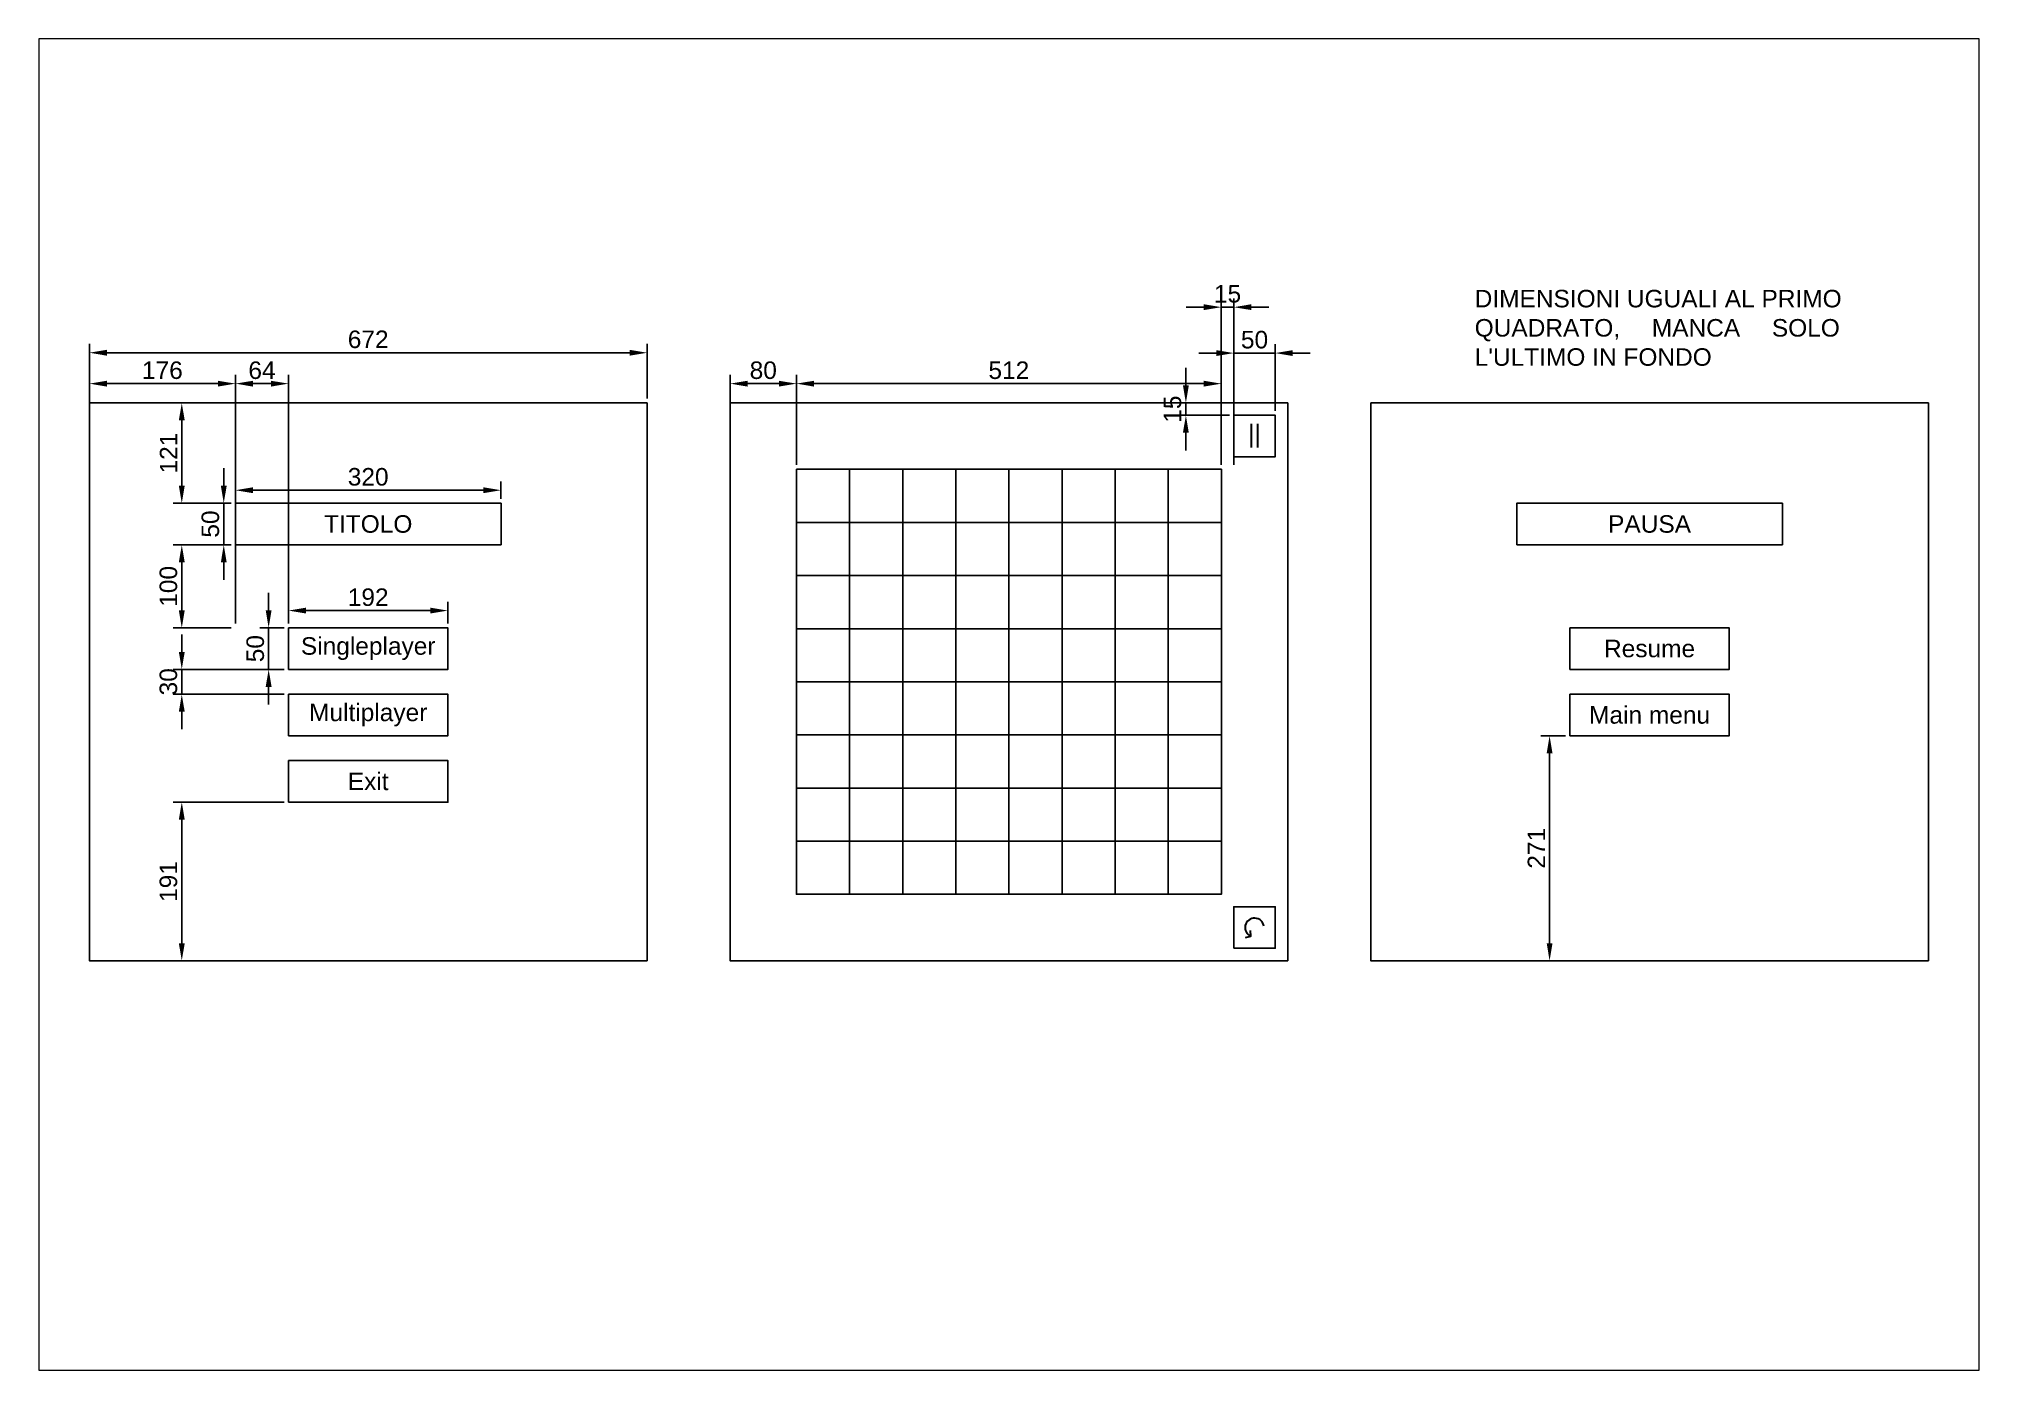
# Paper-space layout 'Layout2' of a CAD drawing. Header units: millimetres. Extents: x -10 to 267, y 3 to 192.
# The model-space entities are those that its viewports show. They can reach past a viewport. Long polylines and large blocks are cut down to what shows.
import ezdxf

# ---------------------------------------------------------------- set-up
doc = ezdxf.new("R2010")
doc.units = ezdxf.units.MM
for name, color, linetype, lineweight in [('linee', 7, 'Continuous', 25), ('quote', 253, 'Continuous', 5), ('text', 251, 'Continuous', 30)]:
    doc.layers.add(name, color=color, linetype=linetype, lineweight=lineweight)
doc.styles.get("Standard").update_dxf_attribs({"font": 'arial.ttf'})
doc.dimstyles.new('ISO-25', dxfattribs={"dimtxt": 2.5, "dimasz": 2.5, "dimexe": 1.25, "dimexo": 0.625, "dimtad": 1, "dimtxsty": 'Standard', "dimcen": 2.5, "dimadec": 0, "dimazin": 0, "dimtfac": 1, "dimtmove": 0, "dimatfit": 3, "dimfxl": 1, "dimarcsym": 0})

# ---------------------------------------------------------------- blocks, each defined once
blk = doc.blocks.new('*D38')
at = {"layer": 'Defpoints', "color": 0, "transparency": 16777216}
for p in [(-2.78, 143.29), (-2.78, 126.21), (18.07, 126.21)]:
    blk.add_point(p, dxfattribs=at)
at = {"layer": 'quote', "color": 0, "lineweight": -2, "transparency": 16777216}
for p, q in [((-2.78, 126.83), (-2.78, 144.54)), ((18.07, 126.83), (18.07, 144.54)), ((15.57, 143.29), (-0.28, 143.29))]:
    blk.add_line(p, q, dxfattribs=at)
at = {"layer": 'quote', "color": 0, "transparency": 16777216}
for points in [[(-0.28, 143.7), (-0.28, 142.87), (-2.78, 143.29)], [(15.57, 143.7), (15.57, 142.87), (18.07, 143.29)]]:
    blk.add_solid(points, dxfattribs=at)
at = {"layer": 'quote', "color": 0, "transparency": 16777216, "insert": (7.64, 145.19), "char_height": 2.5, "attachment_point": 5}
blk.add_mtext('176', dxfattribs=at)
blk = doc.blocks.new('*D39')
at = {"layer": 'Defpoints', "color": 0, "transparency": 16777216}
for p in [(18.07, 143.29), (18.07, 108.44), (25.65, 108.44)]:
    blk.add_point(p, dxfattribs=at)
at = {"layer": 'quote', "color": 0, "lineweight": -2, "transparency": 16777216}
for p, q in [((18.07, 109.06), (18.07, 144.54)), ((25.65, 109.06), (25.65, 144.54)), ((23.15, 143.29), (20.57, 143.29))]:
    blk.add_line(p, q, dxfattribs=at)
at = {"layer": 'quote', "color": 0, "transparency": 16777216}
for points in [[(20.57, 143.7), (20.57, 142.87), (18.07, 143.29)], [(23.15, 143.7), (23.15, 142.87), (25.65, 143.29)]]:
    blk.add_solid(points, dxfattribs=at)
at = {"layer": 'quote', "color": 0, "transparency": 16777216, "insert": (21.86, 145.19), "char_height": 2.5, "attachment_point": 5}
blk.add_mtext('64', dxfattribs=at)
blk = doc.blocks.new('*D40')
at = {"layer": 'Defpoints', "color": 0, "transparency": 16777216}
for p in [(55.98, 128.08), (18.07, 126.21), (55.98, 126.21)]:
    blk.add_point(p, dxfattribs=at)
at = {"layer": 'quote', "color": 0, "lineweight": -2, "transparency": 16777216}
for p, q in [((18.07, 126.83), (18.07, 129.33)), ((20.57, 128.08), (53.48, 128.08)), ((55.98, 126.83), (55.98, 129.33))]:
    blk.add_line(p, q, dxfattribs=at)
at = {"layer": 'quote', "color": 0, "transparency": 16777216}
for points in [[(20.57, 128.5), (20.57, 127.66), (18.07, 128.08)], [(53.48, 128.5), (53.48, 127.66), (55.98, 128.08)]]:
    blk.add_solid(points, dxfattribs=at)
at = {"layer": 'quote', "color": 0, "transparency": 16777216, "insert": (37.02, 129.98), "char_height": 2.5, "attachment_point": 5}
blk.add_mtext('320', dxfattribs=at)
blk = doc.blocks.new('*D41')
at = {"layer": 'Defpoints', "color": 0, "transparency": 16777216}
for p in [(18.07, 126.21), (16.4, 120.28), (18.07, 120.28)]:
    blk.add_point(p, dxfattribs=at)
at = {"layer": 'quote', "color": 0, "lineweight": -2, "transparency": 16777216}
for p, q in [((16.4, 128.71), (16.4, 131.21)), ((17.44, 126.21), (15.15, 126.21)), ((16.4, 126.21), (16.4, 120.28)), ((17.44, 120.28), (15.15, 120.28)), ((16.4, 117.78), (16.4, 115.28))]:
    blk.add_line(p, q, dxfattribs=at)
at = {"layer": 'quote', "color": 0, "transparency": 16777216}
for points in [[(15.99, 128.71), (16.82, 128.71), (16.4, 126.21)], [(15.99, 117.78), (16.82, 117.78), (16.4, 120.28)]]:
    blk.add_solid(points, dxfattribs=at)
at = {"layer": 'quote', "color": 0, "transparency": 16777216, "insert": (14.5, 123.25), "char_height": 2.5, "attachment_point": 5, "rotation": 90}
blk.add_mtext('50', dxfattribs=at)
blk = doc.blocks.new('*D42')
at = {"layer": 'Defpoints', "color": 0, "transparency": 16777216}
for p in [(48.4, 110.9), (25.65, 108.44), (48.4, 108.44)]:
    blk.add_point(p, dxfattribs=at)
at = {"layer": 'quote', "color": 0, "lineweight": -2, "transparency": 16777216}
for p, q in [((25.65, 109.06), (25.65, 112.15)), ((28.15, 110.9), (45.9, 110.9)), ((48.4, 109.06), (48.4, 112.15))]:
    blk.add_line(p, q, dxfattribs=at)
at = {"layer": 'quote', "color": 0, "transparency": 16777216}
for points in [[(28.15, 111.32), (28.15, 110.49), (25.65, 110.9)], [(45.9, 111.32), (45.9, 110.49), (48.4, 110.9)]]:
    blk.add_solid(points, dxfattribs=at)
at = {"layer": 'quote', "color": 0, "transparency": 16777216, "insert": (37.02, 112.8), "char_height": 2.5, "attachment_point": 5}
blk.add_mtext('192', dxfattribs=at)
blk = doc.blocks.new('*D43')
at = {"layer": 'Defpoints', "color": 0, "transparency": 16777216}
for p in [(22.81, 108.44), (25.65, 108.44), (25.65, 102.51)]:
    blk.add_point(p, dxfattribs=at)
at = {"layer": 'quote', "color": 0, "lineweight": -2, "transparency": 16777216}
for p, q in [((22.81, 110.94), (22.81, 113.44)), ((25.03, 108.44), (21.56, 108.44)), ((22.81, 102.51), (22.81, 108.44)), ((25.03, 102.51), (21.56, 102.51)), ((22.81, 100.01), (22.81, 97.51))]:
    blk.add_line(p, q, dxfattribs=at)
at = {"layer": 'quote', "color": 0, "transparency": 16777216}
for points in [[(22.39, 110.94), (23.23, 110.94), (22.81, 108.44)], [(22.39, 100.01), (23.23, 100.01), (22.81, 102.51)]]:
    blk.add_solid(points, dxfattribs=at)
at = {"layer": 'quote', "color": 0, "transparency": 16777216, "insert": (20.91, 105.47), "char_height": 2.5, "attachment_point": 5, "rotation": 90}
blk.add_mtext('50', dxfattribs=at)
blk = doc.blocks.new('*D44')
at = {"layer": 'Defpoints', "color": 0, "transparency": 16777216}
for p in [(18.07, 120.28), (10.41, 108.44), (18.07, 108.44)]:
    blk.add_point(p, dxfattribs=at)
at = {"layer": 'quote', "color": 0, "lineweight": -2, "transparency": 16777216}
for p, q in [((17.44, 120.28), (9.16, 120.28)), ((10.41, 117.78), (10.41, 110.94)), ((17.44, 108.44), (9.16, 108.44))]:
    blk.add_line(p, q, dxfattribs=at)
at = {"layer": 'quote', "color": 0, "transparency": 16777216}
for points in [[(9.99, 117.78), (10.83, 117.78), (10.41, 120.28)], [(9.99, 110.94), (10.83, 110.94), (10.41, 108.44)]]:
    blk.add_solid(points, dxfattribs=at)
at = {"layer": 'quote', "color": 0, "transparency": 16777216, "insert": (8.51, 114.36), "char_height": 2.5, "attachment_point": 5, "rotation": 90}
blk.add_mtext('100', dxfattribs=at)
blk = doc.blocks.new('*D45')
at = {"layer": 'Defpoints', "color": 0, "transparency": 16777216}
for p in [(25.65, 102.51), (10.41, 98.96), (25.65, 98.96)]:
    blk.add_point(p, dxfattribs=at)
at = {"layer": 'quote', "color": 0, "lineweight": -2, "transparency": 16777216}
for p, q in [((10.41, 105.01), (10.41, 107.51)), ((25.03, 102.51), (9.16, 102.51)), ((10.41, 102.51), (10.41, 98.96)), ((25.03, 98.96), (9.16, 98.96)), ((10.41, 96.46), (10.41, 93.96))]:
    blk.add_line(p, q, dxfattribs=at)
at = {"layer": 'quote', "color": 0, "transparency": 16777216}
for points in [[(9.99, 105.01), (10.83, 105.01), (10.41, 102.51)], [(9.99, 96.46), (10.83, 96.46), (10.41, 98.96)]]:
    blk.add_solid(points, dxfattribs=at)
at = {"layer": 'quote', "color": 0, "transparency": 16777216, "insert": (8.51, 100.74), "char_height": 2.5, "attachment_point": 5, "rotation": 90}
blk.add_mtext('30', dxfattribs=at)
blk = doc.blocks.new('*D46')
at = {"layer": 'Defpoints', "color": 0, "transparency": 16777216}
for p in [(10.41, 140.54), (18.07, 140.54), (18.07, 126.21)]:
    blk.add_point(p, dxfattribs=at)
at = {"layer": 'quote', "color": 0, "lineweight": -2, "transparency": 16777216}
for p, q in [((17.44, 140.54), (9.16, 140.54)), ((10.41, 128.71), (10.41, 138.04)), ((17.44, 126.21), (9.16, 126.21))]:
    blk.add_line(p, q, dxfattribs=at)
at = {"layer": 'quote', "color": 0, "transparency": 16777216}
for points in [[(9.99, 138.04), (10.83, 138.04), (10.41, 140.54)], [(9.99, 128.71), (10.83, 128.71), (10.41, 126.21)]]:
    blk.add_solid(points, dxfattribs=at)
at = {"layer": 'quote', "color": 0, "transparency": 16777216, "insert": (8.53, 133.38), "char_height": 2.5, "attachment_point": 5, "rotation": 90}
blk.add_mtext('121', dxfattribs=at)
blk = doc.blocks.new('*D47')
at = {"layer": 'Defpoints', "color": 0, "transparency": 16777216}
for p in [(25.65, 83.56), (10.41, 60.93), (25.65, 60.93)]:
    blk.add_point(p, dxfattribs=at)
at = {"layer": 'quote', "color": 0, "lineweight": -2, "transparency": 16777216}
for p, q in [((25.03, 83.56), (9.16, 83.56)), ((10.41, 81.06), (10.41, 63.43)), ((25.03, 60.93), (9.16, 60.93))]:
    blk.add_line(p, q, dxfattribs=at)
at = {"layer": 'quote', "color": 0, "transparency": 16777216}
for points in [[(9.99, 81.06), (10.83, 81.06), (10.41, 83.56)], [(9.99, 63.43), (10.83, 63.43), (10.41, 60.93)]]:
    blk.add_solid(points, dxfattribs=at)
at = {"layer": 'quote', "color": 0, "transparency": 16777216, "insert": (8.51, 72.24), "char_height": 2.5, "attachment_point": 5, "rotation": 90}
blk.add_mtext('191', dxfattribs=at)
blk = doc.blocks.new('*D48')
at = {"layer": 'Defpoints', "color": 0, "transparency": 16777216}
for p in [(76.83, 147.7), (-2.78, 140.54), (76.83, 140.54)]:
    blk.add_point(p, dxfattribs=at)
at = {"layer": 'quote', "color": 0, "lineweight": -2, "transparency": 16777216}
for p, q in [((-2.78, 141.17), (-2.78, 148.95)), ((-0.28, 147.7), (74.33, 147.7)), ((76.83, 141.17), (76.83, 148.95))]:
    blk.add_line(p, q, dxfattribs=at)
at = {"layer": 'quote', "color": 0, "transparency": 16777216}
for points in [[(-0.28, 148.12), (-0.28, 147.28), (-2.78, 147.7)], [(74.33, 148.12), (74.33, 147.28), (76.83, 147.7)]]:
    blk.add_solid(points, dxfattribs=at)
at = {"layer": 'quote', "color": 0, "transparency": 16777216, "insert": (37.02, 149.6), "char_height": 2.5, "attachment_point": 5}
blk.add_mtext('672', dxfattribs=at)
blk = doc.blocks.new('*D49')
at = {"layer": 'Defpoints', "color": 0, "transparency": 16777216}
for p in [(158.81, 143.29), (98.16, 131.06), (158.81, 131.06)]:
    blk.add_point(p, dxfattribs=at)
at = {"layer": 'quote', "color": 0, "lineweight": -2, "transparency": 16777216}
for p, q in [((98.16, 131.69), (98.16, 144.54)), ((158.81, 131.69), (158.81, 144.54)), ((100.66, 143.29), (156.31, 143.29))]:
    blk.add_line(p, q, dxfattribs=at)
at = {"layer": 'quote', "color": 0, "transparency": 16777216}
for points in [[(100.66, 143.7), (100.66, 142.87), (98.16, 143.29)], [(156.31, 143.7), (156.31, 142.87), (158.81, 143.29)]]:
    blk.add_solid(points, dxfattribs=at)
at = {"layer": 'quote', "color": 0, "transparency": 16777216, "insert": (128.48, 145.19), "char_height": 2.5, "attachment_point": 5}
blk.add_mtext('512', dxfattribs=at)
blk = doc.blocks.new('*D50')
at = {"layer": 'Defpoints', "color": 0, "transparency": 16777216}
for p in [(88.68, 143.29), (88.68, 131.06), (98.16, 131.06)]:
    blk.add_point(p, dxfattribs=at)
at = {"layer": 'quote', "color": 0, "lineweight": -2, "transparency": 16777216}
for p, q in [((88.68, 131.69), (88.68, 144.54)), ((98.16, 131.69), (98.16, 144.54)), ((95.66, 143.29), (91.18, 143.29))]:
    blk.add_line(p, q, dxfattribs=at)
at = {"layer": 'quote', "color": 0, "transparency": 16777216}
for points in [[(91.18, 143.7), (91.18, 142.87), (88.68, 143.29)], [(95.66, 143.7), (95.66, 142.87), (98.16, 143.29)]]:
    blk.add_solid(points, dxfattribs=at)
at = {"layer": 'quote', "color": 0, "transparency": 16777216, "insert": (93.42, 145.19), "char_height": 2.5, "attachment_point": 5}
blk.add_mtext('80', dxfattribs=at)
blk = doc.blocks.new('*D51')
at = {"layer": 'Defpoints', "color": 0, "transparency": 16777216}
for p in [(160.59, 154.2), (158.81, 131.06), (160.59, 131.06)]:
    blk.add_point(p, dxfattribs=at)
at = {"layer": 'quote', "color": 0, "lineweight": -2, "transparency": 16777216}
for p, q in [((158.81, 131.69), (158.81, 155.45)), ((160.59, 131.69), (160.59, 155.45)), ((156.31, 154.2), (153.81, 154.2)), ((158.81, 154.2), (160.59, 154.2)), ((163.09, 154.2), (165.59, 154.2))]:
    blk.add_line(p, q, dxfattribs=at)
at = {"layer": 'quote', "color": 0, "transparency": 16777216}
for points in [[(156.31, 154.62), (156.31, 153.79), (158.81, 154.2)], [(163.09, 154.62), (163.09, 153.79), (160.59, 154.2)]]:
    blk.add_solid(points, dxfattribs=at)
at = {"layer": 'quote', "color": 0, "transparency": 16777216, "insert": (159.7, 156.1), "char_height": 2.5, "attachment_point": 5}
blk.add_mtext('15', dxfattribs=at)
blk = doc.blocks.new('*D52')
at = {"layer": 'Defpoints', "color": 0, "transparency": 16777216}
for p in [(166.51, 147.65), (160.59, 138.77), (166.51, 138.77)]:
    blk.add_point(p, dxfattribs=at)
at = {"layer": 'quote', "color": 0, "lineweight": -2, "transparency": 16777216}
for p, q in [((158.09, 147.65), (155.59, 147.65)), ((160.59, 139.39), (160.59, 148.9)), ((160.59, 147.65), (166.51, 147.65)), ((166.51, 139.39), (166.51, 148.9)), ((169.01, 147.65), (171.51, 147.65))]:
    blk.add_line(p, q, dxfattribs=at)
at = {"layer": 'quote', "color": 0, "transparency": 16777216}
for points in [[(158.09, 148.07), (158.09, 147.23), (160.59, 147.65)], [(169.01, 148.07), (169.01, 147.23), (166.51, 147.65)]]:
    blk.add_solid(points, dxfattribs=at)
at = {"layer": 'quote', "color": 0, "transparency": 16777216, "insert": (163.55, 149.55), "char_height": 2.5, "attachment_point": 5}
blk.add_mtext('50', dxfattribs=at)
blk = doc.blocks.new('*D53')
at = {"layer": 'Defpoints', "color": 0, "transparency": 16777216}
for p in [(153.75, 140.54), (160.59, 140.54), (160.59, 138.77)]:
    blk.add_point(p, dxfattribs=at)
at = {"layer": 'quote', "color": 0, "lineweight": -2, "transparency": 16777216}
for p, q in [((153.75, 143.04), (153.75, 145.54)), ((159.97, 140.54), (152.5, 140.54)), ((159.97, 138.77), (152.5, 138.77)), ((153.75, 138.77), (153.75, 140.54)), ((153.75, 136.27), (153.75, 133.77))]:
    blk.add_line(p, q, dxfattribs=at)
at = {"layer": 'quote', "color": 0, "transparency": 16777216}
for points in [[(153.33, 143.04), (154.17, 143.04), (153.75, 140.54)], [(153.33, 136.27), (154.17, 136.27), (153.75, 138.77)]]:
    blk.add_solid(points, dxfattribs=at)
at = {"layer": 'quote', "color": 0, "transparency": 16777216, "insert": (151.85, 139.65), "char_height": 2.5, "attachment_point": 5, "rotation": 90}
blk.add_mtext('15', dxfattribs=at)
blk = doc.blocks.new('*D54')
at = {"layer": 'Defpoints', "color": 0, "transparency": 16777216}
for p in [(208.57, 93.04), (205.67, 60.93), (208.57, 60.93)]:
    blk.add_point(p, dxfattribs=at)
at = {"layer": 'quote', "color": 0, "lineweight": -2, "transparency": 16777216}
for p, q in [((207.95, 93.04), (204.42, 93.04)), ((205.67, 90.54), (205.67, 63.43)), ((207.95, 60.93), (204.42, 60.93))]:
    blk.add_line(p, q, dxfattribs=at)
at = {"layer": 'quote', "color": 0, "transparency": 16777216}
for points in [[(205.26, 90.54), (206.09, 90.54), (205.67, 93.04)], [(205.26, 63.43), (206.09, 63.43), (205.67, 60.93)]]:
    blk.add_solid(points, dxfattribs=at)
at = {"layer": 'quote', "color": 0, "transparency": 16777216, "insert": (203.79, 76.98), "char_height": 2.5, "attachment_point": 5, "rotation": 90}
blk.add_mtext('271', dxfattribs=at)

msp = doc.modelspace()

# ---------------------------------------------------------------- linework, layer by layer
at = {"layer": 'linee'}
for p, q in [((2207.7, 1694.8), (2207.7, 1182.8)), ((2271.7, 1694.8), (2271.7, 1182.8)), ((2335.7, 1694.8), (2335.7, 1182.8)), ((2399.7, 1694.8), (2399.7, 1182.8)), ((2463.7, 1694.8), (2463.7, 1182.8)), ((2527.7, 1694.8), (2527.7, 1182.8)), ((2591.7, 1694.8), (2591.7, 1182.8)), ((2143.7, 1630.8), (2655.7, 1630.8)), ((2143.7, 1566.8), (2655.7, 1566.8)), ((2143.7, 1502.8), (2655.7, 1502.8)), ((2143.7, 1438.8), (2655.7, 1438.8)), ((2143.7, 1374.8), (2655.7, 1374.8)), ((2143.7, 1310.8), (2655.7, 1310.8)), ((2143.7, 1246.8), (2655.7, 1246.8))]:
    msp.add_line(p, q, dxfattribs=at)
for points in [[(1291.7, 1774.8), (1291.7, 1102.8), (1963.7, 1102.8), (1963.7, 1774.8)], [(2063.7, 1774.8), (2063.7, 1102.8), (2735.7, 1102.8), (2735.7, 1774.8)], [(2670.7, 1709.8), (2670.7, 1759.8), (2720.7, 1759.8), (2720.7, 1709.8)], [(2835.7, 1774.8), (2835.7, 1102.8), (3507.7, 1102.8), (3507.7, 1774.8)], [(1467.7, 1603.8), (1467.7, 1653.8), (1787.7, 1653.8), (1787.7, 1603.8)], [(3011.7, 1603.8), (3011.7, 1653.8), (3331.7, 1653.8), (3331.7, 1603.8)], [(1531.7, 1453.8), (1531.7, 1503.8), (1723.7, 1503.8), (1723.7, 1453.8)], [(3075.7, 1453.8), (3075.7, 1503.8), (3267.7, 1503.8), (3267.7, 1453.8)], [(1531.7, 1373.8), (1531.7, 1423.8), (1723.7, 1423.8), (1723.7, 1373.8)], [(3075.7, 1373.8), (3075.7, 1423.8), (3267.7, 1423.8), (3267.7, 1373.8)], [(1531.7, 1293.8), (1531.7, 1343.8), (1723.7, 1343.8), (1723.7, 1293.8)], [(2670.7, 1117.8), (2670.7, 1167.8), (2720.7, 1167.8), (2720.7, 1117.8)]]:
    msp.add_lwpolyline(points, close=True, dxfattribs=at)
for points in [[(2143.7, 1694.8), (2143.7, 1182.8), (2655.7, 1182.8), (2655.7, 1694.8), (2143.7, 1694.8)], [(2271.7, 1630.8), (2271.7, 1566.8), (2527.7, 1566.8)]]:
    msp.add_lwpolyline(points, dxfattribs=at)

psp = doc.layouts.new('Layout2')

# ---------------------------------------------------------------- linework, layer by layer
at = {"layer": 'text'}
psp.add_lwpolyline([(162.2515, 64.2562), (163.0229, 64.4278), (162.9724, 65.2449)], dxfattribs=at)
psp.add_arc((163.5525, 65.6685), 1.3489, 7.433049, 246.88491, dxfattribs=at)

# ---------------------------------------------------------------- texts
at = {"layer": 'quote', "insert": (194.9793, 156.6747), "char_height": 2.5, "attachment_point": 1}
psp.add_mtext_dynamic_manual_height_columns("DIMENSIONI UGUALI AL PRIMO\\P\\pxqj;QUADRATO, MANCA SOLO L'ULTIMO IN FONDO", width=51.971304, gutter_width=12.5, heights=[0], dxfattribs=at)
at = {"layer": 'text', "char_height": 2.5, "attachment_point": 5}
for s, width, insert in [('||', 4.095437, (163.5525, 135.8037)), ('\\pxsm1,qc;TITOLO', 32.763498, (37.0247, 123.2457)), ('\\pxsm1,qc;PAUSA', 32.763498, (219.945, 123.2457)), ('Singleplayer', 32.763498, (37.0247, 105.475)), ('\\pxsm1,qc;Resume', 32.763498, (219.945, 105.475)), ('\\pxsm1,qc;Multiplayer', 32.763498, (37.0247, 95.9972)), ('\\pxsm1,qc;Main menu', 32.763498, (219.945, 95.9972)), ('\\pxsm1,qc;Exit', 32.763498, (37.0247, 86.5195))]:
    psp.add_mtext_dynamic_manual_height_columns(s, width=width, gutter_width=12.5, heights=[0], dxfattribs=dict(at, insert=insert))

# ---------------------------------------------------------------- dimensions: what is measured, and where the dimension line sits
at = {"layer": 'quote'}
for base, p1, p2, picture, middle in [((160.5907, 154.2027), (158.8136, 131.0649), (160.5907, 131.0649), '*D51', (159.7022, 154.2027)), ((166.5143, 147.6497), (160.5907, 138.7655), (166.5143, 138.7655), '*D52', (163.5525, 147.6497))]:
    dim = psp.add_linear_dim(base=base, p1=p1, p2=p2, dimstyle='ISO-25', override={"dimlfac": -8.440833}, dxfattribs=at)
    dim.commit()
    dim.dimension.update_dxf_attribs({"geometry": picture, "text_midpoint": middle, "dimtype": 160})
for base, p1, p2, picture, middle in [((76.8312, 147.6996), (-2.7818, 140.5426), (76.8312, 140.5426), '*D48', (37.0247, 149.6011)), ((-2.7818, 143.2881), (18.0692, 126.2075), (-2.7818, 126.2075), '*D38', (7.6437, 145.1895)), ((18.0692, 143.2881), (25.6514, 108.4368), (18.0692, 108.4368), '*D39', (21.8603, 145.1895)), ((88.6784, 143.2881), (98.1561, 131.0649), (88.6784, 131.0649), '*D50', (93.4172, 145.1895)), ((158.8136, 143.2881), (98.1561, 131.0649), (158.8136, 131.0649), '*D49', (128.4849, 145.1895)), ((55.9802, 128.0808), (18.0692, 126.2075), (55.9802, 126.2075), '*D40', (37.0247, 129.9831)), ((48.398, 110.9032), (25.6514, 108.4368), (48.398, 108.4368), '*D42', (37.0247, 112.8046))]:
    dim = psp.add_linear_dim(base=base, p1=p1, p2=p2, dimstyle='ISO-25', override={"dimlfac": -8.440833}, dxfattribs=at)
    dim.commit()
    dim.dimension.update_dxf_attribs({"geometry": picture, "text_midpoint": middle})
for base, p1, p2, picture, middle in [((153.7517, 140.5426), (160.5907, 138.7655), (160.5907, 140.5426), '*D53', (153.7517, 139.6541)), ((10.4094, 98.959), (25.6514, 102.5132), (25.6514, 98.959), '*D45', (10.4094, 100.7361))]:
    dim = psp.add_linear_dim(base=base, p1=p1, p2=p2, angle=90, dimstyle='ISO-25', override={"dimlfac": -8.440833}, dxfattribs=at)
    dim.commit()
    dim.dimension.update_dxf_attribs({"geometry": picture, "text_midpoint": middle, "dimtype": 160})
for base, p1, p2, picture, middle in [((10.4094, 140.5426), (18.0692, 126.2075), (18.0692, 140.5426), '*D46', (8.5293, 133.3751)), ((16.4045, 120.2839), (18.0692, 126.2075), (18.0692, 120.2839), '*D41', (14.5031, 123.2457)), ((10.4094, 108.4368), (18.0692, 120.2839), (18.0692, 108.4368), '*D44', (8.508, 114.3604)), ((22.809, 108.4368), (25.6514, 102.5132), (25.6514, 108.4368), '*D43', (20.9076, 105.475)), ((205.6733, 60.9296), (208.5718, 93.0355), (208.5718, 60.9296), '*D54', (203.7932, 76.9825)), ((10.4094, 60.9296), (25.6514, 83.5577), (25.6514, 60.9296), '*D47', (8.508, 72.2437))]:
    dim = psp.add_linear_dim(base=base, p1=p1, p2=p2, angle=90, dimstyle='ISO-25', override={"dimlfac": -8.440833}, dxfattribs=at)
    dim.commit()
    dim.dimension.update_dxf_attribs({"geometry": picture, "text_midpoint": middle})

# ---------------------------------------------------------------- viewports
at = {"layer": '0', "view_target_point": (2277.5342, 1347.8484)}
psp.add_viewport(center=(128.5, 97.4999), size=(276.9999, 189.999836), view_center_point=(122.2835, 63.6062), view_height=1603.756838, dxfattribs=at)

doc.saveas('drawing.dxf')
